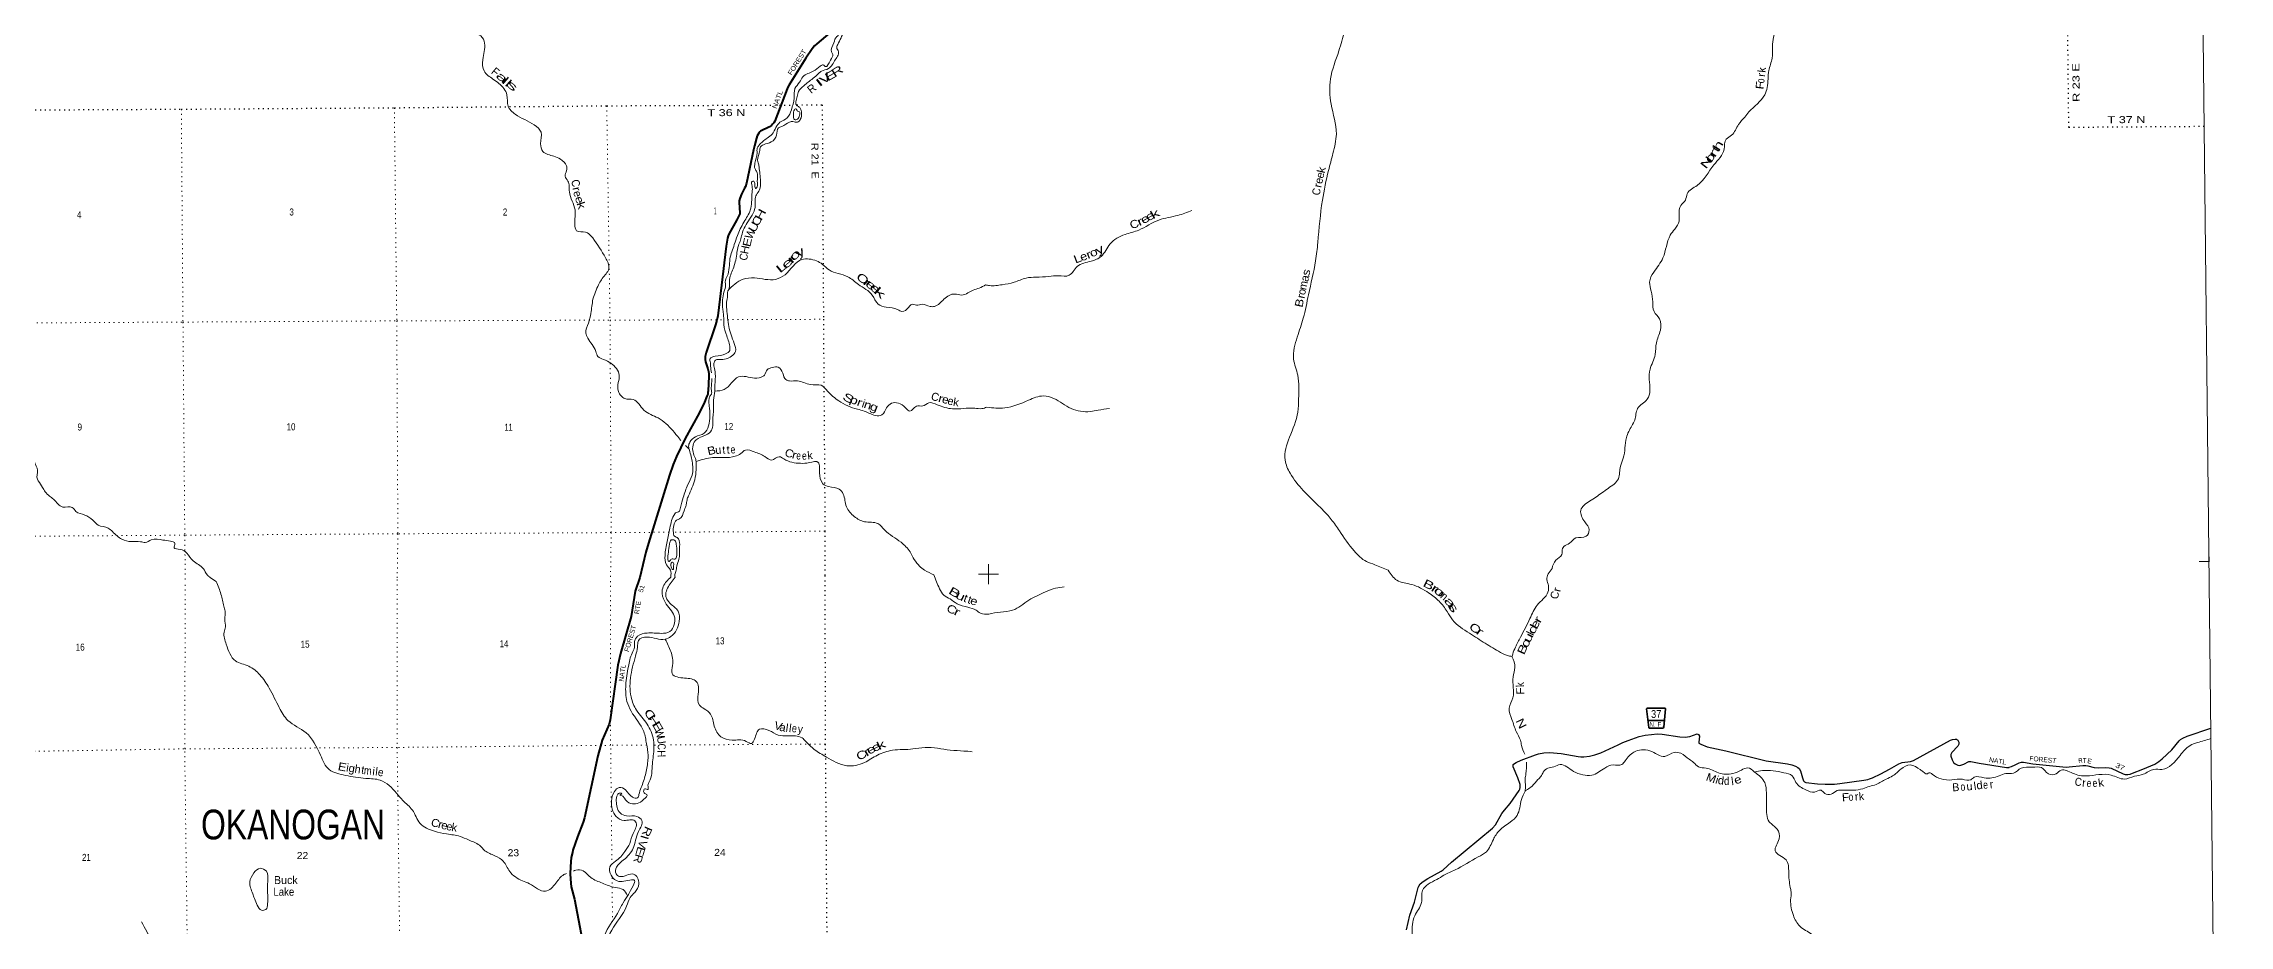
# Model space of a CAD drawing. Header units: feet. Extents: x -2 to 244583, y 367190 to 553316.
# Drawn here: x 189955 to 244583, y 405701 to 427741 of the extents above; entities that cross this region are included whole.
import ezdxf
from ezdxf.enums import TextEntityAlignment as Align

# ---------------------------------------------------------------- set-up
doc = ezdxf.new("R2010")
doc.units = ezdxf.units.FT
doc.header["$LTSCALE"] = 80
doc.linetypes.add('DOT_DASHED', pattern=[7.7, 5, -1.2, 0.3, -1.2])
doc.linetypes.add('DOTTED', pattern=[1.5, 0.3, -1.2])
for name, color, linetype, lineweight in [('26', 7, 'Continuous', 40), ('27', 7, 'Continuous', 35), ('29', 7, 'Continuous', 25), ('30', 7, 'Continuous', 25), ('39', 7, 'Continuous', 13), ('4', 7, 'Continuous', 13), ('41', 7, 'Continuous', 13), ('44', 7, 'DOT_DASHED', 13), ('6', 7, 'DOTTED', 25), ('7', 7, 'DOTTED', 13)]:
    doc.layers.add(name, color=color, linetype=linetype, lineweight=lineweight)

msp = doc.modelspace()

# ---------------------------------------------------------------- linework, layer by layer
at = {"layer": '26'}
for points in [[(209603.92, 428012.11), (209276.82, 427740.3), (209217.1, 427688.37), (209158.35, 427613.25), (209007.42, 427382.84), (208584.65, 426712.89), (208557.2, 426657.38), (208534.49, 426610.32), (208229.64, 425807.11), (208205.17, 425763.59), (208174.63, 425726.49), (208143.01, 425698.12), (208093.35, 425663.62), (207874.11, 425552.94), (207855.13, 425536.63), (207831.14, 425508.26), (207791.63, 425436.6), (207767.89, 425377.33), (207717.35, 425189.4), (207695.45, 425089.37)], [(207695.45, 425089.37), (207520.37, 424255.63), (207495.02, 424173.69), (207474.57, 424126.88), (207395.72, 423980.47), (207352.44, 423873.73), (207337.17, 423812.63), (207334.94, 423767.76), (207351.26, 423510.06), (207351.35, 423485.28), (207340.44, 423456.91), (207275.71, 423339.43), (207078.63, 422983.24), (207060.2, 422935.35), (207044.93, 422878.61), (207009.3, 422679.69), (206801.05, 420934.61), (206782.13, 420829.45), (206746.39, 420715.97), (206514.74, 420020.56), (206488.8, 419921.62), (206484.44, 419875.8), (206487.51, 419844.73), (206497.52, 419788.51), (206532.27, 419690.32), (206556.41, 419616.1), (206569.49, 419548.45), (206576.04, 419485.17), (206578.99, 419417.03), (206564.05, 419061.8), (206557.41, 419021.61), (206550.96, 418981.06), (206533.52, 418930.87), (206468.96, 418780.2), (206336.81, 418507.79), (205985.65, 417868.74), (205771.96, 417423.57), (205685.14, 417219.96), (205594.8, 416956.88), (205067.93, 415251.54), (205005.75, 415027.72), (204854.61, 414397.75)], [(204854.61, 414397.75), (204734.7, 414054.15), (204635.42, 413417.87), (204367.87, 412494.17), (204306.29, 412208.31), (204116.35, 410835.71), (204084.71, 410726.31), (203913.98, 410332.11), (203801.62, 409937.66), (203473.32, 408387.26), (203436.39, 408278.95), (203299.99, 407912.81), (203235.62, 407741.7), (203183.86, 407578.83), (203167.71, 407520.85), (203142.25, 407397.68), (203123.78, 407170.07), (203112.53, 406977.22), (203126.07, 406757.02), (203142.25, 406658.69), (203223.02, 406353.65), (203510.47, 404817.17)]]:
    msp.add_lwpolyline(points, dxfattribs=at)
at = {"layer": '29'}
for points in [[(229309.87, 410213.42), (229424.53, 410267.17), (229560.32, 410322.87), (229829.35, 410421.15), (229983.76, 410451.06), (230145.35, 410472.43), (230286.27, 410485.25), (230405.06, 410475.1), (230846.7, 410410.55), (230982.33, 410406.2), (231097.48, 410419.73), (231279.87, 410485.03), (231302.6, 410483.12), (231315.41, 410474.57), (231338.22, 410432.89), (231320.66, 410279.63), (231328.22, 410256.64), (231375.19, 410226.73), (231531.72, 410161.64), (231999.57, 410058.91), (233007.62, 409815.47), (233541.6, 409739.24), (233651.27, 409713.95), (233740.94, 409679.77), (233796.46, 409649.86), (233828.92, 409617.56), (233869.05, 409560.12), (233913.93, 409388.16), (233941.64, 409316.56), (233967.27, 409286.65), (234002.59, 409271.65), (234287.62, 409240.67), (234483.97, 409226.82), (234714.57, 409231.09), (234847.43, 409243.16), (235449.06, 409325.1), (235547.28, 409346.48), (235589.47, 409359.33), (235662.57, 409384.93), (235871.98, 409487.57), (236092.33, 409601.42), (236324.47, 409739.6), (236406.81, 409770.11), (236611.39, 409795.2), (236687.44, 409820.79), (237616.97, 410325.74), (237665.34, 410344.24), (237729.4, 410354.92), (237767.83, 410352.79), (237785.47, 410338.58), (237801.99, 410327.15), (237819.07, 410280.14), (237823.34, 410233.14), (237796.01, 410181.41), (237652.06, 410019.53), (237626.91, 409972.48), (237626.91, 409929.75), (237658.67, 409836.14), (237690.96, 409771.65), (237729.4, 409737.46), (237799.55, 409701.72), (237831.88, 409699), (237870.32, 409703.28), (237951.96, 409730.62), (238075.29, 409797.28), (238124.31, 409795.88), (238331.12, 409752.46), (239010.49, 409645.59), (239078.81, 409645.59), (239081.88, 409650.98), (239142.87, 409671.23), (239230.17, 409712.11), (239330.76, 409760.96), (239390.55, 409780.19), (239441.79, 409780.19), (239669.51, 409738.25), (240509.36, 409656.27), (240580.72, 409661.67), (240923.59, 409696.86), (241000.45, 409692.59), (241048.16, 409685.92), (241204.81, 409642.27), (241320.72, 409634.9), (241497.74, 409647.61), (241576.94, 409639.18), (241628.18, 409628.49), (241929.65, 409490.29), (241982.62, 409474.66), (242046.67, 409474.66), (242106.46, 409483.21), (242166.38, 409501.42), (242422.9, 409601.33), (242721.38, 409733.18), (242825.57, 409798.63), (242909.27, 409865.65), (243143.68, 410090.29), (243333.59, 410310.83), (243366.2, 410344.23), (243421.71, 410382.69), (243527.85, 410426.58), (244122.76, 410628)], [(224015.94, 405585.12), (224099.03, 405952.32), (224220.38, 406279.39), (224307.85, 406645.88), (224324.93, 406677.93), (224363.37, 406739.58), (224431.69, 406799.71), (224547.56, 406867.38), (224884.06, 407052.29), (224935.58, 407086.01), (225144.18, 407281.21), (226165.43, 408126.51), (226240.75, 408215.27), (226402.39, 408492.12), (226468.62, 408579.45), (226606.23, 408749), (226831.6, 409072.99), (226848.68, 409102.9), (226861.79, 409147.21), (226857.22, 409218.28), (226798.81, 409388.8), (226687.58, 409660.41), (226682.14, 409692.59), (226686.41, 409718.23), (226713.4, 409743.17), (226754.73, 409773.78), (226887.68, 409832.63), (227241.55, 409966.07), (227320.59, 409987.73), (227450.8, 410010.94), (227591.72, 410019.48), (227884.39, 409998.3), (228304.85, 409916.93), (228373.18, 409912.66), (228452.51, 409912.14), (228595.23, 409925.48), (228727.61, 409959.66), (228877.58, 410010.78), (229309.87, 410213.42)]]:
    msp.add_lwpolyline(points, dxfattribs=at)
at = {"layer": '30', "lineweight": 35}
msp.add_line((230060.09, 410818.51), (230465.16, 410818.51), dxfattribs=at)
msp.add_lwpolyline([(230105.94, 410627.96), (230086.96, 410630.07), (230075.72, 410649.76), (230020.19, 411110.42), (230025.81, 411121.67), (230039.87, 411130.11), (230481.27, 411128.7), (230488.3, 411124.48), (230495.33, 411109.01), (230448.23, 410655.39), (230439.09, 410636.4), (230428.56, 410627.25)], close=True, dxfattribs=at)
at = {"layer": '39'}
msp.add_line((205992.43, 417695.99), (206083.51, 417616.68), dxfattribs=at)
for points in [[(193405.87, 436578.29), (193491.94, 436308.35), (193586.64, 436157.81), (193949.44, 435874.99), (194174.79, 435770.51), (194315.13, 435685.23), (194374.91, 435419.02), (194462.88, 434993.39), (194650.61, 434664), (194804.98, 434421.16), (194873.27, 434284.46), (195110.08, 434068.9), (195246.28, 433991.66), (195322.47, 433869.21), (195452.96, 433763.6), (195538.11, 433568.46), (195624.45, 433442.1), (195727.62, 433259.31), (195788.29, 432920.31), (196070.54, 432620.35), (196199.5, 432474.27), (196339.64, 432405.17), (196418.52, 432228.16), (196522.65, 431966.52), (196639.31, 431836.47), (197009.09, 431642.71), (197356.78, 431438.58), (197452.44, 431375.01), (197538.01, 431311.32), (197676.69, 431195.69), (197758.79, 431085.45), (197933.93, 430960.15), (197994.15, 430823.36), (198112.87, 430689.29), (198376.33, 430605.48), (198440.14, 430505.13), (198514.46, 430370.53), (198491.36, 430113.44), (198501.22, 429967.97), (198599.21, 429878.14), (198743.68, 429784.82), (198781.57, 429657.88), (198829.28, 429553.29), (199050.75, 429436.63), (199104.69, 429317.96), (199144.3, 429215.3), (199389.74, 429119.15), (199486.65, 429118.28), (199478.16, 428986.74), (199459.39, 428871.25), (199566.23, 428718.84), (199843.86, 428631.16), (200139.39, 428565.93), (200188.43, 428517.98), (200274.88, 428547.32), (200425.28, 428464.19), (200647.27, 428139.24), (200680.68, 428048.65), (200881.91, 427935.78), (200972.95, 427754.87), (200927.56, 427339.79), (200963.29, 427059.14), (201183.78, 426857.53), (201455.2, 426618.11), (201531.81, 426461.29), (201561.46, 426182.59), (201741.63, 425976.46), (202217.25, 425711.16), (202385.04, 425527.12), (202374.39, 425241.87), (202429.25, 425048.4), (202709.32, 424926.37), (202867.68, 424853.43), (203021.06, 424691.47), (203022.57, 424568.14), (202989.94, 424430.24), (203056.03, 424307.68), (203089.94, 424176.64), (203093.66, 424037.16), (203236.48, 423583.87), (203226.73, 423225.84), (203273.08, 423066.64), (203499.64, 423028.9), (203544.27, 423011.23), (203677.03, 422885.42), (204000.05, 422387.78), (204062.14, 422263.14), (204068.4, 422081.22), (203985.08, 421960.92), (203822.59, 421712.28), (203679.6, 421354.67)], [(212169.82, 433445.32), (212062.77, 433120.5), (211983.83, 432971.94), (211791.77, 432830.12), (211398.86, 432605.02), (211279.26, 432480.24), (211156.42, 432290.71), (211018.26, 432198.07), (210796.8, 432148.92), (210657.43, 432155.34), (210533.43, 432060.85), (210581.87, 432001.23), (210564.11, 431752.53), (210621.83, 431481.62), (210702.71, 431094.25), (210749.74, 430714.65), (210732.35, 430485.93), (210680.9, 430236.6), (210707.42, 430048.85), (210744.75, 429802.59), (210726.72, 429460.63), (210679.26, 429215.39), (210574.22, 428890.59), (210498.59, 428636.92), (210342.57, 428353.98), (210182.51, 428236.8), (210070.46, 428154.58), (210053.92, 428186.74), (210027.24, 428222.82), (209938.77, 428193.45), (209876.97, 428130.03), (209813.86, 428007.95), (209808.57, 427945.2), (209780.59, 427922.62), (209701.83, 427759.91), (209641.98, 427536.76), (209675.11, 427468.4), (209620.3, 427328.21), (209491.01, 427170.97), (209435.97, 427214.8), (209365.69, 427183.63), (209189.63, 427054.13), (208930.94, 426913.54), (208845.8, 426777.04), (208732.65, 426619.98), (208711.33, 426383.14), (208642.3, 426085.05), (208539.74, 425887.68), (208357.4, 425776.31), (208258.03, 425647.73), (208161.18, 425478.74), (208037.2, 425382.21), (207829.49, 425198.47), (207789.53, 425131.85), (207785.09, 425011.94), (207731.82, 424754.35), (207733.69, 424614.22), (207779.06, 424535.9), (207794.53, 424426.88), (207792.52, 424261.04), (207769.83, 424135.4), (207745.81, 424118.93), (207732.98, 424177.42), (207721.75, 424270.31), (207705.23, 424300.44), (207660.83, 424299.92), (207660.27, 424180.6), (207662.1, 424030.98), (207649.07, 423776.04), (207615.11, 423581.5), (207457.27, 423282.36), (207291.85, 422942.69), (207215.85, 422719.35), (207107.2, 422360.13), (207041.51, 421931.97), (206989.03, 421788.47), (206997.12, 421705.48), (206957.16, 421532.28), (206924.2, 421146.67), (206937.82, 421023.48), (206951.61, 420886.14), (206953.62, 420722.37), (207027.77, 420436.11), (207106.12, 420137.76), (207102.84, 420075.04), (206996.93, 419986.82), (206741.28, 419927.15), (206608.79, 419866.93), (206619.78, 419764.72), (206624.22, 419675.9), (206648.64, 419513.8)], [(227656.51, 414619.61), (227748.18, 414827.01), (227902.6, 414973.58), (227915.7, 415119.18), (227951.7, 415167.92), (228092.42, 415253.77), (228250.99, 415384.19), (228505.08, 415426.35), (228582.68, 415586.53), (228474.25, 415787.89), (228375.29, 416076.21), (228589.69, 416306.04), (228752.5, 416408.2), (229057.85, 416624.51), (229312.55, 416864.72), (229364.83, 417180.35), (229436.11, 417376.86), (229513.21, 417892.73), (229650.41, 418190.75), (229722.1, 418330.69), (229794.75, 418620.18), (230033.36, 418852.2), (230102.45, 419072.95), (230086.4, 419343.65), (230106.79, 419600.45), (230233.37, 419971.15), (230263.61, 420262.37), (230362.32, 420578.32), (230342.14, 420861.11), (230205.54, 421048.13), (230171.55, 421286.36), (230135.31, 421556.92), (230093.36, 421778.94), (230200.58, 422032.29), (230428.22, 422387.52), (230611.96, 422954.64), (230721.93, 423106.96), (230831.56, 423305.76), (230832.4, 423471.49), (230873.22, 423694.07), (230987.35, 423828.23), (231034.66, 423990.23), (231281.51, 424198.06), (231699.83, 424712.22), (231955.48, 425104.01), (232010.21, 425357), (232140.78, 425450.86), (232318.54, 425722.88), (232472.68, 425907.84), (232574.74, 426035.85), (232973.47, 426465), (233032.75, 426647.29), (233076.18, 427069.97), (233154.76, 427377.69), (233166.81, 427670.81), (233276.69, 428120.21), (233386.81, 428250.3), (233684.68, 428381.68), (234176.91, 428722.54), (234615.81, 428895.3), (235026.36, 429082.02), (235302.24, 429182.93), (235454.54, 429343.62), (235593.37, 429696.22), (235853.87, 429972.85), (236017.92, 430184.15), (236209.83, 430454.25), (236455.1, 430601.43), (237210.85, 431077.48), (237687.82, 431290.92), (237811.65, 431196.78), (237991.56, 430880.72), (238166.9, 430924.36), (238326.02, 430977.99), (238437.31, 430942.38), (238603.57, 431127.42), (238751.46, 431340.63), (238956.05, 431529.98), (239048.88, 431536.67), (239191.81, 431594.24), (239378.44, 431755.17), (239594.83, 431704.1), (239927.69, 431740.73), (240068.61, 431798.28), (240236.29, 431783.26), (240371.04, 431856.94), (240800.43, 431948.8), (240983.55, 432032.91), (241043.99, 432051.51), (241062.79, 431962.71), (241216.28, 431955.68)], [(210823.04, 430828.76), (210836.22, 430576.15), (210770.42, 430344.84), (210766.83, 430142.58), (210821.56, 429959.22), (210826.11, 429587.19), (210813.56, 429128.01), (210818.1, 428921.81), (210782.56, 428856.67), (210672.12, 428808.85), (210632.51, 428745.69), (210584.55, 428540.88), (210510.05, 428360.02), (210326.98, 428143.48), (210172.52, 428062.78), (210085.38, 428090.05), (209952.61, 428052.07), (209930.98, 428005.3), (209883.95, 427889.47), (209801.23, 427720.65), (209780.21, 427623.33), (209813.2, 427567.11), (209808.48, 427457.86), (209741.28, 427339.77), (209566.5, 427118.96), (209393.54, 427052.52), (209331.22, 427007.94), (209245.71, 426925.38), (209181.76, 426872.04), (208949.8, 426691.33), (208820.36, 426546.21), (208787.58, 426420.44), (208786.41, 426185.86), (208820.95, 426168.07), (208872.05, 426116.11), (208895.49, 426015.28), (208865.27, 425845.06), (208793.38, 425781.51), (208714.61, 425784.62), (208637.78, 425793.81), (208597.54, 425783.22), (208405.08, 425673.75), (208316.72, 425636.3), (208270.47, 425455.77), (208141.35, 425284.37), (207948.4, 425215.34), (207860.46, 425143.51), (207851.68, 425069.67), (207798.41, 424829.85), (207816.61, 424766.87), (207836.09, 424659.93), (207872.74, 424304.46), (207847.12, 424087.79), (207767.9, 423963.49), (207742.4, 423902.52), (207740.36, 423738.7), (207710.3, 423556.35), (207597.69, 423354.81), (207408.47, 422980.48), (207372, 422826.36), (207319.09, 422696.31), (207275.36, 422475.38), (207239.31, 422286.88), (207184.9, 422114.35), (207093.76, 421807.92), (207085.9, 421625.54), (207050.31, 421564.74)], [(223061.69, 429414.52), (222827.56, 428834.93), (222477.78, 428052.45), (222327.81, 427562.36), (222116.77, 426859.64), (222133.34, 426231.24), (222263.83, 425482.36), (222178.44, 424996.75), (222068.4, 424569.58), (221916.18, 423828.87), (221800.51, 422773.14), (221745.23, 422311.99), (221567.51, 421466.02), (221438.42, 420879.06), (221286.31, 420407.14), (221195.31, 419858.84), (221299.14, 419451.32), (221321.5, 418861.36), (221303.65, 418531.82), (221092.07, 417903.88), (220983.06, 417333.23), (221108.56, 417002.65), (221438.7, 416570.4), (222136.32, 415847.63), (222340.25, 415562.05), (222709.23, 415061.35), (223015.97, 414796.69), (223226.52, 414715.27), (223558.91, 414575.99)], [(208696.31, 425960.33), (208716.93, 426089.99), (208746.91, 426114.61), (208798.06, 426058.6), (208848.79, 426036.96), (208847.79, 425954.04), (208792.46, 425856.32), (208721.96, 425843.35), (208693.01, 425899.62), (208696.31, 425960.33)], [(218653.35, 423572.14), (218300.91, 423448.47), (217829.3, 423332.07), (217324.31, 423082.06), (216983.9, 422970.61), (216608.04, 422733.61), (216386.12, 422424.91), (216136.63, 422303.96), (215786.28, 422170.21), (215585.94, 421950.58), (215313.46, 421940.63), (215073.34, 421920.8), (214760.52, 421904.51), (214510.32, 421882.59), (214208.24, 421775.44), (213911.87, 421716.83), (213593.05, 421692.42), (213498.47, 421714.39)], [(207050.31, 421564.74), (207434.38, 421852.43), (207722.67, 421884.17), (208247.96, 421850), (208484.75, 421966.06), (208906.06, 422345.19), (209089.61, 422357.49), (209424.33, 422223.97), (209585.52, 422084.34), (210051.88, 421916), (210316.68, 421723.01), (210665.19, 421452.15), (210809.2, 421231.43), (211014.05, 421152.99), (211297.37, 421095.71), (211404.97, 421046.44), (211579.28, 421153.67), (211651.11, 421223.28), (211768.4, 421206.48), (211911.46, 421228.4), (212107.96, 421172.11), (212223.01, 421173.48), (212455, 421352.17), (212729.96, 421482.85), (212891.78, 421456.47), (213056.65, 421511.01), (213189.03, 421581.34), (213339.84, 421629.65), (213498.47, 421714.39)], [(186226.08, 421328.48), (186295.65, 421086.66), (186417.51, 420861.63), (186445.16, 420746.69), (186504.51, 420680.67), (186542.18, 420571.92), (186697.73, 420397.85), (186859.77, 420353.27), (187093.05, 420261.02), (187530.82, 419954.82), (187848.95, 419857.51), (188246.56, 419698.46), (188491.33, 419327.28), (188570.38, 419136.12), (188707.52, 418982.05), (188811.5, 418898.36), (188905.63, 418794.33), (189043.06, 418615.99), (189133.41, 418491.7), (189312.16, 418071.2), (189398.76, 417922.59), (189550.33, 417744.43), (189586.35, 417605.33), (189712.02, 417398.55), (189727.51, 417287.51), (189802.74, 417078.11), (189797.44, 416851.56), (189820.09, 416815.43), (189925.08, 416648.84), (189993.02, 416540.46), (190103.38, 416430.56), (190201.25, 416350.84), (190435.77, 416157.49), (190668.06, 416146.1), (190760.1, 416048.11), (190979.23, 415957.71), (191180.63, 415830.69), (191319.42, 415706.97), (191564.64, 415629.01), (191674.7, 415543.37), (191789.06, 415435.54), (191909.16, 415354.06), (192144.09, 415292.16), (192376.26, 415290.88), (192489.54, 415272.01), (192642.17, 415336.52), (192934.94, 415331.92), (193123.03, 415303.83), (193234.78, 415244.5), (193217.88, 415141.17), (193365.77, 415098.45), (193532.49, 415001.35), (193694.27, 414813.2), (193944.98, 414615.99), (194045.87, 414455.42), (194113.19, 414397.58), (194261.93, 414299.27)], [(203679.6, 421354.67), (203629.43, 421000.2), (203567.83, 420754.78), (203506.26, 420507.35), (203552.2, 420382.52), (203754.13, 420047.23), (203806.12, 419922.47), (203948.38, 419845.31), (204272.13, 419618.64), (204340.79, 419451.62), (204316.75, 419271.36), (204319.49, 419046.94), (204385.42, 418938.53), (204477.11, 418868.84), (204687.33, 418847.09), (204957.05, 418581.36), (205310.7, 418385.38), (205677.95, 418068.24), (205835.72, 417878.02), (205877.34, 417822.9)], [(207050.31, 421564.74), (207036.73, 421354.28), (207021.7, 421263.1), (207027.69, 421103.42), (207077.38, 420671.27), (207213.8, 420246.22), (207248.52, 420048.47), (207149.03, 419929.99), (206852.84, 419846.88), (206759.62, 419838), (206713.01, 419771.39), (206710.79, 419658.14), (206739.64, 419496.04), (206729.88, 419209.15), (206727.79, 419049.37)], [(206729.71, 419057.49), (206963.41, 419096.67), (207145.13, 419258.59), (207322.94, 419410.35), (207725, 419382.79), (207934.42, 419425.73), (207970.36, 419458.52), (208037.4, 419588.73), (208167.96, 419642.87), (208315.18, 419654.73), (208426.05, 419502.37), (208506.73, 419343.58), (208595.96, 419310.27), (208795.78, 419312.66), (209121.96, 419217.46), (209386.62, 419200.4), (209547.85, 419056.72), (209827.4, 418813.35), (210294.28, 418602.55), (210460.36, 418558.02), (210738.27, 418448.1), (210905.67, 418460.21), (211022.63, 418635.51), (211146.37, 418752.25), (211490.88, 418643.11), (211607.05, 418553.5), (211767.04, 418676.74), (211924.4, 418684.68), (212080.9, 418763.39), (212285.38, 418715.28), (212670.19, 418612.69), (213225.15, 418627.4), (213400.91, 418617.36), (213530.57, 418653.34)], [(206655.3, 419367.25), (206647.02, 419216.25), (206642.7, 419074.65), (206649.69, 418997.89), (206608.12, 418930.66), (206581.05, 418833.28), (206590.96, 418683.75), (206570.82, 418184.04), (206459.99, 418002.75), (206243.07, 417913.21), (206105.4, 417780.12), (206074.32, 417680.67), (206083.16, 417618.09)], [(206727.87, 419055.26), (206700.19, 418830.65), (206699.83, 418695.16), (206690.36, 418478.68), (206681.36, 418389.6), (206681.32, 418227.82), (206646.77, 418081.82), (206498.96, 417952.66), (206260.15, 417836.57), (206187.03, 417708.3), (206185.22, 417526.28), (206235.32, 417391.4), (206265.39, 417296.86)], [(213530.57, 418653.34), (213978.14, 418635.33), (214572.36, 418829.36), (214941.08, 418934.95), (215201.95, 418874.09), (215635.81, 418620.39), (216116.86, 418544.86), (216308.43, 418576.49), (216592.76, 418624.91)], [(205628.08, 414406.13), (205617.61, 414583.34), (205523.14, 414715.68), (205483.98, 414945.73), (205536.22, 415296.19), (205606.8, 415632.71), (205729.61, 415990.08), (205765.52, 416024.88), (205823.88, 416039.73), (205871.01, 416147.47), (205940.63, 416397.02), (206055.76, 416721.94), (206159.9, 416955.73), (206161.72, 417301.54), (206083.16, 417618.09)], [(206264.74, 417296.71), (206671.35, 417392.55), (207236.18, 417425.58), (207380.65, 417498.08), (207496.7, 417582.37), (207715.31, 417534.42), (207981.16, 417420.31), (208151.79, 417333.37), (208340.53, 417416.51), (208450.22, 417361.2), (208867.43, 417250.91), (209093.32, 417267.76), (209315.29, 417274.45), (209345.01, 417155.5), (209346.72, 417015.99), (209432.86, 416739.98), (209573.05, 416666.83), (209836.23, 416605.26), (209938.66, 416483.13), (210019.24, 416166.62), (210216.05, 415920.24), (210469.99, 415789.8), (210803.65, 415743.23), (210973.16, 415583.48), (211382.67, 415276.95), (211609.7, 415034.98), (211714.99, 414844.13), (211844.15, 414680.3), (211970.66, 414580.37), (212205.97, 414462.39)], [(206264.74, 417296.71), (206263.25, 417088.41), (206225.9, 416841.26), (206071.31, 416441.05), (206034.3, 416331.41), (206015.5, 416217.95), (206004, 416176.42)], [(206005.85, 416181.43), (205960.91, 416059.57), (205846.22, 415864.07), (205773.97, 415828.83), (205700.9, 415696.52), (205692.98, 415518.48), (205705.98, 415445.83), (205785.34, 415394.2), (205838.71, 415322.04), (205845.22, 415119.9), (205832.32, 414854.85), (205775.91, 414680.27), (205755.36, 414544.54), (205736.42, 414495.44), (205735.76, 414403.74)], [(205566.5, 414801.12), (205551.24, 414893.96), (205575.3, 415072.2), (205607.07, 415280.86), (205638.72, 415333.81), (205729.72, 415320.74), (205765.15, 415230.17), (205781.65, 415036.24), (205751.33, 414874.1), (205731.42, 414851.62), (205678.84, 414859.08), (205618.63, 414830.06), (205588.75, 414797.34), (205566.5, 414801.12)], [(205665.94, 414608.03), (205636.79, 414666.48), (205630.04, 414723.02), (205639.78, 414751.44), (205661.69, 414775.97), (205688, 414770.22), (205699.06, 414691.49), (205682.08, 414594.22), (205665.76, 414608.18)], [(194261.93, 414299.27), (194385.47, 413976.2), (194456.65, 413676.64), (194489.52, 413553.13), (194481.12, 413353.38), (194495, 413159.44), (194463.17, 413026.57), (194518.18, 412725.17), (194747.51, 412312.79), (195078.99, 412177.83), (195357.05, 411962.72), (195589.36, 411633.07), (195844, 411141.68), (196060.28, 410822.31), (196510.85, 410514.41), (196871.63, 409951.17), (197093.52, 409593.38), (197495.55, 409449.54), (198005.34, 409373.12), (198368.16, 409328.64), (198772.09, 409003.1), (198929.46, 408823.68), (199168.87, 408582.77), (199360.76, 408249.55), (199725.85, 408053.64), (200025.79, 407983.63), (200366.21, 407923.26), (200569.07, 407836.18), (200844.04, 407701.86), (200983.73, 407565.03), (201232.56, 407439.07), (201440.87, 407301.47), (201601.4, 407047.32), (201923.63, 406811.53), (202094.35, 406738.95), (202497.92, 406554.72), (202758.65, 406755.65), (202956.92, 406967.38), (203022.79, 406995.32)], [(205628.08, 414406.13), (205441.25, 414172.03), (205408.9, 413994.76), (205516.86, 413733.13), (205726.78, 413387.59), (205714.75, 413222.2), (205605.68, 413043.77), (205391.2, 412999.77), (205038.05, 413007.81), (204798.95, 412929.77), (204722.58, 412785.29), (204723.01, 412650.04), (204664.83, 412507.37), (204568.02, 412169.34), (204504.01, 411701.74), (204533.62, 411299.69), (204635.74, 411056.3), (204952.69, 410542), (205021.8, 410238.42), (205060.86, 409953.35), (205053.01, 409800.03), (204994.59, 409465.59), (204889.9, 409143.8), (204831.31, 408966.82), (204800.12, 408888.45), (204673.11, 408902), (204495.63, 409087.7), (204336.85, 409146.02), (204218.58, 409044.41), (204145.13, 408805.02), (204261.79, 408424.2), (204460.42, 408321.02), (204726.74, 408309.93), (204760.46, 408259.08), (204686.75, 407997.49), (204601.05, 407746.14), (204483.62, 407543.58), (204248.64, 407299.97), (204105.75, 407164.32), (204139.63, 406954), (204253.18, 406825.54), (204608.47, 406827.57), (204725.5, 406824.23), (204687.57, 406687.39), (204568, 406474.77), (204436.33, 406262.28), (204298.01, 405999.41), (203974.65, 405447.94), (203940.27, 405097.09), (204087.25, 404719.96), (204296.21, 404465.27), (204446.36, 404358.6), (204490.7, 404180.46), (204438.41, 403852.01), (204318.78, 403288.15), (204252.69, 402988.12), (204287.67, 402872.66), (204259.03, 402667.08), (204273.31, 402507.45), (204278.18, 402406.46), (204197, 402369.03), (204027.08, 402165.05), (203867.55, 401987.2), (203767.43, 401883.36), (203639.32, 401630.46), (203419.66, 400970.84), (203378.52, 400733.11), (203533.23, 400499.21), (203724.88, 400317.38), (203913.05, 400355.63), (204014.43, 400221.25), (203945.01, 399981.82), (203871.08, 399873.65), (203816.82, 399894.45), (203761.01, 399782.04), (203630.19, 399642.21), (203476.83, 399474.38), (203341.05, 399255.89), (203229.13, 399178.43), (202996.74, 399156.84), (202587.79, 399226.06), (202439.31, 399302.43), (202349.18, 399361.99), (202177.25, 399331.64), (201984.31, 399230.87), (201842.9, 399048.78), (201722.46, 398761.48), (201744.46, 398571.48), (201709.71, 398361.93), (201648.7, 398150.66), (201713.12, 397790.62)], [(205735.76, 414403.74), (205549.77, 414130.43), (205501.62, 413983.62), (205615.92, 413746.14), (205809.52, 413558.24), (205836.77, 413299.54), (205632.52, 412922.35), (205484.36, 412853.38), (205034.83, 412904.89), (204819.93, 412824.56), (204800.35, 412703.66), (204763.65, 412500.2), (204630.05, 411950.62), (204637.88, 411411.56), (204771.24, 411078.99), (204906.43, 410901.84), (205136.42, 410545.98), (205196.48, 410331.32), (205208.34, 410137.4), (205169.36, 409738.15), (205091.39, 409284.84), (205058.13, 409202.45), (205052.81, 409093.51), (204980.35, 409110.48), (204949.32, 409046.23), (204961, 409009.76), (205031.14, 408966.58), (204957.12, 408850.34), (204784.29, 408743.29), (204630.9, 408745.02), (204468.96, 408878.07), (204409.12, 408939.3), (204358.85, 408956.02), (204401.61, 408987.83), (204357.42, 409006.5), (204294.33, 408962.81), (204266.28, 408807.69), (204361.73, 408511.89), (204522.29, 408433.36), (204782.55, 408422.34), (204908.52, 408319.98), (204820.5, 408042.41), (204688.46, 407626.05), (204448.87, 407334.04), (204273.15, 407152.33), (204261.12, 406986.94), (204349.2, 406923.36), (204699.04, 406977.94), (204833.52, 406740.24), (204726.02, 406523.45), (204615.55, 406397.52), (204524.14, 406176.51), (204151.8, 405579.17), (204036.62, 405223.17), (204089.89, 404946.02), (204314.46, 404644.72), (204574.62, 404452.02), (204616.23, 404213.35), (204591.96, 403864.4), (204513.27, 403522.13), (204457.92, 403276.48), (204430.47, 402828.65), (204385.15, 402405.25), (204304.95, 402278.99), (204096.09, 402024.98), (203738.4, 401645.49), (203690.33, 401504.73), (203575.42, 400999.36), (203558.36, 400749.24), (203621.93, 400661.72), (203875.22, 400572.05), (204029.42, 400467.35), (204099.87, 400450.41), (204131.33, 400379.4), (204158.17, 400257.98), (204093.13, 400046.76), (203866.56, 399659.72), (203605.72, 399448.7), (203513.76, 399352.85), (203493.04, 399306.65), (203478.01, 399230.12), (203308.8, 399086.69), (203114.62, 399052.55), (202703.34, 399095.56), (202586.16, 399086.79), (202407.17, 399143.32), (202282.44, 399179.05), (202306.97, 399205.02), (202313.59, 399253.39), (202151.35, 399188.61), (201931.89, 399063.92)], [(212205.97, 414462.39), (212346.01, 414116.09), (212453.1, 413953.38), (212607.42, 413858.78), (212785.7, 413741.7), (213053.12, 413651.87), (213258.15, 413578.9), (213368.28, 413502.96), (213574.67, 413483.29)], [(213574.67, 413483.29), (213869.15, 413532.2), (214173.21, 413578.46), (214580.36, 413828.75), (214992.41, 414034.69), (215247.08, 414128.5), (215462.51, 414162.95)], [(223558.63, 414576.31), (223777.76, 414327.05), (224149.38, 414221.05), (224571.51, 414008.94), (224831.95, 413803.83), (225032.88, 413543.01), (225168.15, 413335.48), (225594.64, 413002.22), (225983.19, 412751.08), (226369.26, 412524.13), (226570.87, 412437.09), (226654.09, 412423.89)], [(227656.51, 414619.61), (227525.66, 414344.63), (227564.92, 414193.85), (227553.91, 414032), (227285.51, 413707.6), (227104.19, 413370.72), (226866.83, 412903.46), (226740.4, 412652.51), (226673.01, 412481.49), (226655.21, 412419.57)], [(205491.68, 412853.69), (205630.1, 412542.88), (205674.48, 412195.17), (205664.04, 411993.42), (205971.56, 411880.94), (206144.9, 411858.79), (206263.29, 411798.91), (206314.15, 411487.46), (206343.16, 411206.54), (206461.2, 411116.39), (206621.1, 410981.35), (206716.48, 410679.49), (206882.92, 410413.17), (207164.53, 410329.23), (207513.38, 410299.04), (207646, 410247.08), (207721.95, 410355.22), (207847.97, 410602.09), (208081.78, 410573.2), (208308.52, 410457.59), (208552.5, 410434.64), (208911.23, 410386.17), (209001.03, 410298.35), (209214.67, 410098.11), (209517.24, 409906.95), (210027.42, 409691.24), (210466.35, 409769.04), (210793.51, 409955.08), (211172.39, 410075.95), (211681.45, 410108.54), (211982.66, 410147.53), (212615.69, 410079.8), (212954.55, 410057.8), (213158.23, 410041.36)], [(226653.92, 412424.55), (226725.91, 412147.1), (226679.97, 411911.84), (226677.91, 411390.51), (226584.01, 411128.06), (226654.07, 410846.54), (226760.89, 410543.5), (226866.04, 410327.31), (226892.76, 410198.51), (226978.7, 409975.5)], [(244124.44, 410368.56), (243786.74, 410269.11), (243604.35, 410196.9), (243352.64, 409949.6), (242900.97, 409599.44), (242699.01, 409599.59), (242432.81, 409475.26), (242213.62, 409426.59), (241960.51, 409357.06), (241633.5, 409453.81), (241015.87, 409435.86), (240665.22, 409501.85), (240378.97, 409579.18), (240253.54, 409485.85), (240061.68, 409486.19), (239887.01, 409642.45), (239660.63, 409652.24), (239382.35, 409630.72), (239186.89, 409503.7), (238995.22, 409493.95), (238828.72, 409436.19), (238460.1, 409386.67), (238207.36, 409402.01), (238121.76, 409337.73), (237911.46, 409351.86), (237651.27, 409334.73), (237378.11, 409361.8), (237159.77, 409478.83), (237090.43, 409513.86), (237018.26, 409486.21), (236932.46, 409537.09), (236856.67, 409592.2), (236608.04, 409708.65), (236373.72, 409607.15), (236167.04, 409433.45), (236006.98, 409355.61), (235757.12, 409221.49), (235588.4, 409173.79), (235419.88, 409116), (234945.97, 409080.61), (234780.63, 409067.32), (234628.84, 408979.54), (234475.06, 408994.77), (234378.54, 409077.77), (234217.86, 409032.25), (234000.76, 409084.64), (233750.73, 409273.8), (233658.71, 409437.71), (233453.21, 409516.59), (232915.05, 409566.85), (232715.77, 409532.7)], [(227019.17, 409775.49), (227003.38, 409489.43), (226983.66, 409359.73), (226991.05, 409186.11), (226983.49, 409054.64)], [(232715.77, 409532.7), (232544.13, 409636.49), (232387.64, 409582.96), (232175.29, 409494.01), (231815.48, 409511.33), (231506.21, 409630.65), (231319.78, 409663.43), (231190.42, 409774.09), (231085.94, 409850.88), (230871.01, 410000.3), (230706.98, 410023.41), (230476.65, 409924.01), (230096.3, 410064.19), (229703.1, 410032.37), (229485.13, 409816.02), (229398.13, 409719.39), (229182.24, 409709.17), (228973.73, 409630.4), (228645.93, 409454.37), (228423.59, 409464.23), (228189.71, 409548.63), (227859.28, 409718.05), (227700.73, 409666.51), (227549.99, 409629.26), (227436.75, 409532.12), (227378.25, 409423.9), (227301.08, 409341.6), (227156.79, 409179.2), (227041.26, 409096.16), (226983.49, 409054.64)], [(232716.68, 409532.86), (232971.29, 409268.9), (233012.65, 409009.05), (233017.14, 408671.71), (233083.05, 408291.1), (233282.53, 408105.02), (233329.56, 407865.48), (233232.45, 407560.54), (233503.41, 407333.4), (233571.88, 407029.62), (233609.52, 406648.47), (233629.84, 406537.73), (233619.56, 406337.51), (233687.68, 405946.84), (233848.39, 405677.17), (234143.07, 405476.75), (234250.11, 405371.72), (234472.98, 405020.4), (234567.13, 404850.47), (234703.7, 404471.23), (234858.97, 404274.19), (234913.8, 404048.95), (235160.28, 403625.35), (235443.47, 403287.31), (235642.54, 403018.38), (235873.39, 402881.39), (236148.42, 402652.3), (236577.09, 402311.01), (236776.88, 402108.76), (236896.89, 401959.53), (237127.03, 401963.96), (237305.01, 401846.16), (237521.54, 401508.86), (237821.12, 401264.09), (238132.41, 401144.81), (238326.95, 401110.16), (238482.21, 401018.19), (238542.04, 400847.6), (238724.44, 400814.74), (238883.83, 400926.91), (239002.75, 400939.31), (239347.31, 400770.16), (239635.85, 400678.73), (240009.34, 400894.03), (240191.75, 401174.34), (240406.86, 401330.02), (240771.55, 401373.41), (241026.2, 401259.1), (241249.08, 401220.96), (241396.69, 401106.62), (241520.35, 400977.66), (241685.32, 400801.01), (241757.04, 400642.78), (241851.82, 400440.53), (241923.34, 400292.39), (242152.83, 400121.02), (242265.39, 399939.32), (242491.25, 399642.62), (242577.06, 399381.6), (242611.98, 399246.9), (242769.88, 399122.65), (243001.82, 398824.04), (243262.61, 398600.74), (243490.39, 398518.25), (243741.27, 398389.72), (243900.68, 398291.77), (243976.71, 398119.47), (244077.39, 397925.42), (244149.61, 397845.99), (244263.78, 397778.07)], [(226983.49, 409054.64), (226890.64, 408842.72), (226781.11, 408448.63), (226610.69, 408279.67), (226338.06, 408070.35), (226188.88, 407847.25), (226015.05, 407540.83), (225811.59, 407409.62), (225232.15, 407087.31), (224950.03, 406950.55), (224774.33, 406846.99), (224416.13, 406570.52), (224391.7, 406266.97), (224224.32, 405940.47), (224162.62, 405474.57), (224121.26, 405211.11), (223976.38, 405079.01), (223882.01, 404945.86), (223764.63, 404749.63), (223592.69, 404659.44), (223290.74, 404399.05), (222817.1, 403931.28), (222668.34, 403896.08), (222571.79, 403876.04), (222453.57, 403932.36), (222131.97, 403853.43), (221952.74, 403617.63), (221820.68, 403344.34), (221667.38, 403230.26), (221531.03, 403284.21), (221450.79, 403256.4), (221353.36, 402967.61), (221140.49, 402591.74), (220961.37, 402454.94), (220758.57, 402289.4), (220559.07, 402162.31), (220461.91, 401964.45), (220472.07, 401647.43), (220412.06, 401512.92), (220286.89, 401510.51), (219973.68, 401415.58), (219345.36, 401114.55), (219005.98, 401015.08), (218729.87, 400985.52), (218490.96, 400912.22), (218376.94, 400855.47), (218145.77, 400590.38), (217857.42, 400253.47), (217555.67, 400088.04), (217251.18, 400063.99), (216926.97, 400120.39), (216533.34, 400215.86), (216234.87, 400193.95), (215827.52, 400058.82), (215632.94, 400095.48), (215367.81, 400124.73), (215193.1, 400283), (214676.29, 400378.12), (214510.75, 400374.93), (214328.83, 400278.49), (214046.12, 400382.16), (213807.77, 400593.76), (213699.1, 400640.01)], [(195179.96, 406488.17), (195106.71, 406783.72), (195208.27, 407010.68), (195369.09, 407125.94), (195519.61, 407051.56), (195555, 406798.83), (195551.72, 406518.28), (195552.38, 406229.61), (195506.44, 406098.92), (195401.23, 406077.9), (195291.64, 406200.26), (195220.99, 406372.64), (195179.96, 406488.17)], [(203197.06, 407057.36), (203255, 407083.11), (203440.42, 407058.81), (203630.27, 406895.17), (203919.29, 406754.63), (204240.96, 406644), (204434.15, 406593.37), (204544.14, 406439.25)], [(192402.32, 405786.84), (192667.24, 405311.49), (192809.99, 405089.84), (192920.25, 404852.41), (193243.71, 404204.81), (193295.34, 403959.97), (193640.45, 403437.27), (193888.75, 403093.31), (194068.98, 402798.57), (194187.76, 402254.21), (194386.46, 401466.71), (194420.11, 401064.63), (194422.31, 400390.38), (194438.51, 399877.46), (194400.8, 399587.2), (194428.97, 399062.04), (194369.12, 398604.49), (194276.16, 398250.26), (194074.53, 397751.92), (194041.87, 397548.41), (194057.72, 397350.4), (193984.69, 397318.93), (193903.72, 397299.66), (193724.75, 397013.02), (193437.47, 396612.55), (193276.83, 396511.41), (193099.37, 396353.95), (192918.54, 395907.86), (192739.67, 395284.11), (192508.21, 394824.46), (192239.03, 394417.73), (192109.45, 394119.23)]]:
    msp.add_spline(points, degree=3, dxfattribs=at)
at = {"layer": '4'}
for p, q in [((213565.72, 414729.92), (213570.88, 414229.95)), ((213565.72, 414729.92), (213570.88, 414229.95)), ((213565.72, 414729.92), (213570.88, 414229.95)), ((213565.72, 414729.92), (213570.88, 414229.95)), ((213565.72, 414729.92), (213570.88, 414229.95)), ((213565.72, 414729.92), (213570.88, 414229.95)), ((213565.72, 414729.92), (213570.88, 414229.95)), ((244076.91, 414794.69), (243826.92, 414791.77)), ((244076.91, 414794.69), (243826.92, 414791.77)), ((244076.91, 414794.69), (243826.92, 414791.77)), ((244076.91, 414794.69), (243826.92, 414791.77)), ((244076.91, 414794.69), (243826.92, 414791.77)), ((244076.91, 414794.69), (243826.92, 414791.77)), ((244076.91, 414794.69), (243826.92, 414791.77)), ((244073.98, 415044.67), (244076.98, 414788.18)), ((244073.98, 415044.67), (244076.98, 414788.18)), ((244073.98, 415044.67), (244076.98, 414788.18)), ((244073.98, 415044.67), (244076.98, 414788.18)), ((244073.98, 415044.67), (244076.98, 414788.18)), ((244073.98, 415044.67), (244076.98, 414788.18)), ((244073.98, 415044.67), (244076.98, 414788.18)), ((213818.29, 414482.52), (213318.31, 414477.36)), ((213818.29, 414482.52), (213318.31, 414477.36)), ((213818.29, 414482.52), (213318.31, 414477.36)), ((213818.29, 414482.52), (213318.31, 414477.36)), ((213818.29, 414482.52), (213318.31, 414477.36)), ((213818.29, 414482.52), (213318.31, 414477.36)), ((213818.29, 414482.52), (213318.31, 414477.36))]:
    msp.add_line(p, q, dxfattribs=at)
msp.add_lwpolyline([(0, 551604.47), (30320.18, 551625.32), (60640.31, 551687.89), (90960.33, 551792.15), (121280.18, 551938.12), (151599.79, 552125.8), (181919.11, 552355.19), (212238.1, 552626.27), (242556.67, 552939.07), (244583.23, 368785.28), (214011.34, 368469.87), (183439.05, 368196.52), (152869.71, 367965.22), (122293.47, 367775.98), (91720.3, 367628.78), (61146.96, 367523.65), (30573.51, 367460.56), (0, 367439.54)], close=True, dxfattribs=at)
at = {"layer": '6'}
msp.add_line((208344.22, 426207.22), (208674.07, 426208.55), dxfattribs=at)
for points in [[(243957.24, 425668.96), (240572.57, 425645.92), (240514.51, 430984.87), (240458.22, 436360.21), (240392.14, 441691.02), (240338.16, 447023.93), (240292.33, 452346.8), (240226.14, 457693.78), (240226.41, 460786.74)], [(182961.94, 426003.75), (188063.56, 426078.21), (193394.67, 426105.4), (198719.62, 426140.6), (204028.24, 426189.77), (208126.72, 426206.34)], [(208780.61, 426208.98), (209413.92, 426211.54), (209443.14, 420851.15), (209481.69, 415553.56), (209477.17, 414440.93)], [(209477.17, 414440.93), (209488.72, 410230.26), (209531.5, 404914.71), (209575.58, 399538.59), (209646.75, 394234.83), (209717.96, 388935.11), (209707.6, 383563.64), (209744.67, 378278.43), (209784.95, 372922.54), (209793.93, 372482.38), (209795.77, 368427.33)]]:
    msp.add_lwpolyline(points, dxfattribs=at)
at = {"layer": '7'}
for p, q in [((207054.27, 420841.68), (209443.14, 420851.15)), ((209481.69, 415553.56), (205694.82, 415528.45)), ((205246.4, 410206.43), (205214.11, 410206.25)), ((209488.72, 410230.26), (205581.36, 410208.31)), ((204171.53, 405785.7), (204159.82, 406901.14))]:
    msp.add_line(p, q, dxfattribs=at)
for points in [[(193394.67, 426105.4), (193435.55, 420781.54), (193480.53, 415453.69), (193494.15, 414295.73)], [(198719.62, 426140.6), (198778.74, 420810.9), (198807.5, 415488.92), (198789.89, 414342.57)], [(204028.24, 426189.77), (204109.95, 420830), (204138.57, 415518.13), (204122.6, 414391.01)], [(183006.11, 420677.84), (188102.46, 420752.31), (193435.55, 420781.54), (198778.74, 420810.9), (204109.95, 420830), (206951.08, 420841.27)], [(205583.8, 415527.71), (204138.57, 415518.13), (198807.5, 415488.92), (193480.53, 415453.69), (188147.51, 415418.39), (183049.85, 415351.35)], [(193644.66, 394536.55), (193587.5, 399428.86), (193548.74, 404742.35), (193478.33, 410110.69), (193494.15, 414295.73)], [(198789.89, 414342.57), (198789.52, 410147.47), (198859.84, 404771.05), (198929.25, 399489.52), (198935.75, 394551.68)], [(204156.5, 407217.21), (204125.15, 410202.14), (204122.6, 414391.01)], [(205025.1, 410205.19), (204125.12, 410200.13), (198789.52, 410147.47), (193460.16, 410110.9), (188150.42, 410025.65), (183094.5, 409941.7)]]:
    msp.add_lwpolyline(points, dxfattribs=at)

# ---------------------------------------------------------------- texts
at = {"layer": '27'}
for s, rotation, width, p in [('FOREST', 57.746, 1.1, (208644.79, 426943.38)), ('NATL', 69.216, 1.15, (208267.95, 426105.32)), ('51', 73.132, 0.8, (204927.85, 414013.96)), ('FOREST', 73.846, 1.05, (204576.04, 412527.04)), ('NATL', 82.121, 1.05, (204445.38, 411788.27))]:
    msp.add_text(s, height=120, rotation=rotation, dxfattribs=dict(at, width=width)).set_placement(p)
msp.add_text('RTE', height=120, rotation=80.632, dxfattribs=at).set_placement((204831.58, 413473.23))
at = {"layer": '30'}
for s, height, rotation, width, p in [('37', 194, 0.63, 0.9, (230259.92, 410886.13)), ('N. F.', 114.1, 0.63, 0.95, (230259.67, 410667.25)), ('NATL', 120, 351.06, 1.05, (238785.19, 409750.62)), ('R', 120, 5.86, 0.75, (240868.7, 409761.59)), ('T', 120, 356.82, 0.9, (240965.08, 409760.98)), ('E', 120, 347.43, 0.95, (241079.08, 409747.89)), ('37', 120, 335.372, 1.3, (241830.44, 409612.78))]:
    msp.add_text(s, height=height, rotation=rotation, dxfattribs=dict(at, width=width)).set_placement(p, align=Align.CENTER)
msp.add_text('FOREST', height=120, rotation=354.425, dxfattribs=at).set_placement((239917.61, 409784.36), align=Align.CENTER)
at = {"layer": '41'}
for s, rotation, p in [('F', 320.619, (201183.84, 426960.99)), ('R', 38.052, (209211.74, 426541.74)), ('k', 84.075, (232997.69, 427077.87)), ('r', 84.26, (232982.54, 426951.71)), ('e', 76.894, (221954.38, 424432.64)), ('e', 282.839, (203204.71, 423965.99)), ('e', 76.894, (221922.15, 424294.9)), ('m', 77.468, (221531.56, 421679.68)), ('o', 77.468, (221495.52, 421517.51)), ('C', 345.851, (212211.9, 418816.72)), ('i', 342.226, (210417.9, 418651.76)), ('e', 347.456, (212603.33, 418712.72)), ('u', 7.091, (206826.1, 417487.76)), ('t', 3.447, (206960.22, 417489.32)), ('t', 1.878, (207065.4, 417493.49)), ('k', 4.98, (209116.69, 417351.64)), ('m', 317.168, (224868.34, 413883.89)), ('C', 75.508, (227818.14, 413930.97)), ('U', 281.723, (205295.02, 410310.92)), ('l', 351.964, (208521.31, 410538.31)), ('l', 352.964, (208603.1, 410529.54)), ('i', 351.239, (197535.03, 409544.64)), ('h', 351.711, (197789.22, 409506.66)), ('t', 351.711, (197917.44, 409488.38)), ('i', 354.009, (198192.36, 409452.89)), ('l', 353.68, (198264.52, 409446.08)), ('i', 343.018, (231752.42, 409241.13)), ('l', 7.851, (232177.05, 409205.55)), ('B', 3.526, (237753.41, 409054.91)), ('u', 5.65, (238097.62, 409076.33)), ('l', 8.623, (238240.51, 409087.48)), ('r', 7.589, (238650.99, 409125.86)), ('r', 355.162, (240943.83, 409167.1)), ('r', 4.59, (235275.73, 408820.87)), ('k', 4.59, (235396.75, 408829.61)), ('e', 347.683, (200076.76, 408074.46))]:
    msp.add_text(s, height=200, rotation=rotation, dxfattribs=at).set_placement(p, align=Align.CENTER)
for s, rotation, width, p in [('a', 318.898, 1.95, (201345.08, 426823.92)), ('l', 319.273, 1.65, (201433, 426742.79)), ('l', 318.273, 1.7, (201505.96, 426678.47)), ('s', 320.095, 2.1, (201599.44, 426617.78)), ('I', 38.161, 2.05, (209399.55, 426692.49)), ('V', 35.966, 1.6, (209546.35, 426794.43)), ('E', 29.323, 1.6, (209670.63, 426862.95)), ('R', 32.895, 1.5, (209842.98, 426973.76)), ('F', 83.049, 1.25, (232948.18, 426689.37)), ('o', 85.725, 0.8, (232964.1, 426806.85)), ('r', 56.738, 1.75, (231765.62, 424949.03)), ('h', 58.804, 1.6, (231887.37, 425145.98)), ('t', 58.804, 1.45, (231835.3, 425055.68)), ('k', 76.894, 1.15, (221985.09, 424564.55)), ('N', 51.82, 1.6, (231594.66, 424713.32)), ('o', 54.213, 1.65, (231683.87, 424835.98)), ('C', 282.211, 0.95, (203156.1, 424233.63)), ('r', 282.359, 1.15, (203180.64, 424088.56)), ('C', 81.174, 0.9, (221863.56, 424026.91)), ('r', 78.591, 1.1, (221894.27, 424176.67)), ('e', 289.508, 1.2, (203254.88, 423805.05)), ('k', 288.519, 1.3, (203296.91, 423667.33)), ('C', 62.224, 1.3, (207867.46, 423266.16)), ('H', 61.717, 1.45, (207956.97, 423423.85)), ('r', 24.678, 1.5, (217396.25, 423207.31)), ('e', 27.822, 1.4, (217525.59, 423273.34)), ('e', 30.874, 1.5, (217657.78, 423349.52)), ('k', 28.673, 1.65, (217774.45, 423400.98)), ('E', 77.281, 1.25, (207637.91, 422754.95)), ('W', 64.143, 1.05, (207705.58, 422951.52)), ('U', 62.224, 1.3, (207787.1, 423113.58)), ('C', 22.399, 1.15, (217250.66, 423138.85)), ('C', 79.61, 0.9, (207547.42, 422394.01)), ('H', 78.637, 1.1, (207578.07, 422570.22)), ('e', 40.343, 1.85, (208598.72, 422180.78)), ('r', 43.343, 2.2, (208715.12, 422289.58)), ('o', 47.493, 1.9, (208799.15, 422389.55)), ('y', 34.737, 1.75, (208910.4, 422448.69)), ('L', 20.926, 1.3, (215834.08, 422276.42)), ('e', 20.864, 1.2, (215979.82, 422329.7)), ('r', 20.864, 1.35, (216109.34, 422379.59)), ('o', 23.931, 1.3, (216234.4, 422433.62)), ('y', 27.793, 1.5, (216388.78, 422508.54)), ('L', 39.389, 1.85, (208459.99, 422078.04)), ('C', 323.398, 1.5, (210358.16, 421792.28)), ('r', 322.604, 1.95, (210478.89, 421698.79)), ('e', 322.604, 1.75, (210571.91, 421628.6)), ('a', 77.864, 1.1, (221572.75, 421855.75)), ('s', 77.864, 1.2, (221603.87, 422002.7)), ('e', 321.686, 1.75, (210678.35, 421543.7)), ('k', 318.314, 2.15, (210786.6, 421441.52)), ('B', 77.749, 1.2, (221436.38, 421239.14)), ('r', 77.749, 1.15, (221473.52, 421406.64)), ('S', 330.092, 1.55, (210020.62, 418792.64)), ('p', 338.066, 1.35, (210172.95, 418738.64)), ('r', 339.131, 1.35, (210317.84, 418683.76)), ('n', 342.231, 1.25, (210524.82, 418615.91)), ('g', 339.956, 1.35, (210677.8, 418566.11)), ('r', 344.088, 1.25, (212351.92, 418778.91)), ('e', 344.64, 1.1, (212470.21, 418749.96)), ('k', 351.268, 1.05, (212744.35, 418681.03)), ('B', 13.263, 1.2, (206670.69, 417474.58)), ('e', 3.651, 0.8, (207188.89, 417497.36)), ('C', 340.479, 1.1, (208556.4, 417408.25)), ('r', 345.368, 1.2, (208693.83, 417365.19)), ('e', 357.477, 0.75, (208820.3, 417344.07)), ('e', 3.55, 0.8, (208972.35, 417340.49)), ('B', 329.545, 1.6, (212671.98, 413935.61)), ('B', 332.765, 1.5, (224527.06, 414128.42)), ('r', 327.308, 1.75, (224675.63, 414038.14)), ('o', 321.526, 1.75, (224778.9, 413963.4)), ('r', 76.843, 1.15, (227870.64, 414071.09)), ('C', 332.912, 1.25, (212604.94, 413512.12)), ('r', 335.329, 1.5, (212746.96, 413447.56)), ('u', 334.838, 1.5, (212828.9, 413843.15)), ('t', 338.329, 1.15, (212964.52, 413786.95)), ('t', 340.505, 1.05, (213067.39, 413747.19)), ('e', 340.665, 1.2, (213176.64, 413713.46)), ('a', 311.149, 1.95, (225030.68, 413706.6)), ('s', 306.062, 1.95, (225102.13, 413594.69)), ('C', 326.335, 1.4, (225673.66, 413045.7)), ('r', 326.711, 1.75, (225798.95, 412963.77)), ('u', 63.086, 1.55, (227147.46, 412846.74)), ('l', 63.086, 1.15, (227199.86, 412954.38)), ('d', 63.086, 1.6, (227258.84, 413061.79)), ('e', 63.055, 1.4, (227320.74, 413183.39)), ('r', 62.152, 1.6, (227389.89, 413300.21)), ('B', 65.869, 1.45, (227007.1, 412562.97)), ('o', 63.178, 1.4, (227082.48, 412713.97)), ('k', 91.65, 0.9, (226952.63, 411719.6)), ('F', 90.667, 1.1, (226961.55, 411557.96)), ('C', 307.662, 1.55, (205031.52, 410903.42)), ('H', 304.774, 1.6, (205126.43, 410763)), ('V', 344.369, 1.1, (208289.58, 410588.07)), ('N', 116.395, 1.3, (226975.35, 410790.21)), ('E', 299.541, 1.6, (205217.25, 410611.39)), ('W', 287.687, 0.95, (205258.17, 410464.88)), ('a', 349.289, 1.05, (208407.73, 410552.82)), ('e', 353.557, 0.85, (208708.08, 410527.12)), ('y', 352.954, 0.95, (208854.54, 410509.47)), ('k', 25.518, 1.55, (210927.43, 410120.81)), ('E', 349.392, 1.2, (197400.4, 409563.83)), ('H', 271.393, 0.9, (205296.07, 409987.32)), ('C', 274.457, 0.8, (205300.99, 410158.26)), ('C', 28.964, 1.3, (210441.19, 409870.63)), ('r', 32.344, 1.75, (210583.06, 409952.15)), ('e', 28.627, 1.45, (210678.04, 410010.41)), ('e', 26.518, 1.4, (210800.21, 410069.96)), ('g', 351.239, 1.05, (197642.12, 409528.68)), ('m', 354.009, 0.85, (198045.84, 409470.17)), ('e', 350.356, 0.95, (198364.35, 409430.27)), ('M', 340.237, 1.1, (231600.97, 409287.34)), ('d', 353.379, 1.05, (231866.65, 409224.56)), ('d', 0.887, 0.9, (232021.95, 409208.39)), ('e', 21.995, 1.25, (232331.32, 409250.31)), ('o', 5.007, 0.8, (237932.17, 409066.5)), ('d', 6.857, 1.05, (238351.39, 409105.63)), ('e', 4.754, 0.8, (238498.57, 409115.2)), ('C', 351.524, 0.9, (240794.54, 409189.31)), ('e', 357.448, 0.75, (241073.12, 409158.75)), ('e', 3.89, 0.8, (241230.98, 409158.11)), ('k', 8.89, 1.05, (241390.3, 409167.49)), ('F', 3.952, 1.15, (234999.72, 408805.58)), ('o', 3.952, 0.8, (235132.83, 408814.69)), ('C', 342.436, 1.05, (199712.67, 408165.06)), ('r', 346.042, 1.15, (199844.74, 408128.25)), ('e', 346.042, 1.05, (199950.72, 408103.13)), ('k', 351.319, 1.05, (200205.09, 408048.91)), ('R', 246.52, 1.3, (204944.33, 408082.87)), ('E', 253.406, 1.3, (204774.83, 407579.19)), ('V', 253.403, 1.1, (204826.56, 407752.76)), ('I', 253.403, 1.3, (204877.81, 407928.3)), ('R', 253.404, 1.15, (204719.28, 407392.83))]:
    msp.add_text(s, height=200, rotation=rotation, dxfattribs=dict(at, width=width)).set_placement(p, align=Align.CENTER)
at = {"layer": '41', "width": 0.9}
msp.add_text('Lake', height=200, dxfattribs=at).set_placement((195695.33, 406439.98))
at = {"layer": '41'}
msp.add_text('Buck', height=200, dxfattribs=at).set_placement((195709.69, 406732.04))
at = {"layer": '44', "width": 0.8}
msp.add_text('OKANOGAN', height=743.7, dxfattribs=at).set_placement((196186.26, 407848.54), align=Align.CENTER)
at = {"layer": '6'}
for s, rotation, width, p in [('R 23 E', 90.623, 1.35, (240845.03, 426287.38)), ('T 36 N', 0.232, 1.35, (206544.58, 425928.2)), ('T 37 N', 0.39, 1.35, (241540.02, 425752.51)), ('R 21  E', 270.312, 1.15, (209144.09, 425261.1))]:
    msp.add_text(s, height=175, rotation=rotation, dxfattribs=dict(at, width=width)).set_placement(p)
at = {"layer": '7'}
for s, width, p in [('4', 0.85, (190786.58, 423377.54)), ('3', 0.85, (196095.91, 423446.35)), ('2', 0.85, (201430.88, 423445.68)), ('1', 0.4, (206704.41, 423472.1)), ('9', 0.85, (190801.98, 418070.77)), ('10', 0.85, (196026.47, 418076.19)), ('11', 0.65, (201472.99, 418063.9)), ('12', 0.85, (206968.76, 418085.02)), ('16', 0.85, (190756.47, 412568.23)), ('15', 0.85, (196378.3, 412641.54)), ('14', 0.85, (201350.08, 412652.38)), ('13', 0.85, (206750.4, 412725.9)), ('22', 1.1, (196280.14, 407357.87)), ('23', 1.1, (201550.68, 407427.56)), ('24', 1.1, (206714.27, 407436.24)), ('21', 0.85, (190912.32, 407311.63))]:
    msp.add_text(s, height=175, dxfattribs=dict(at, width=width)).set_placement(p)

doc.saveas('drawing.dxf')
